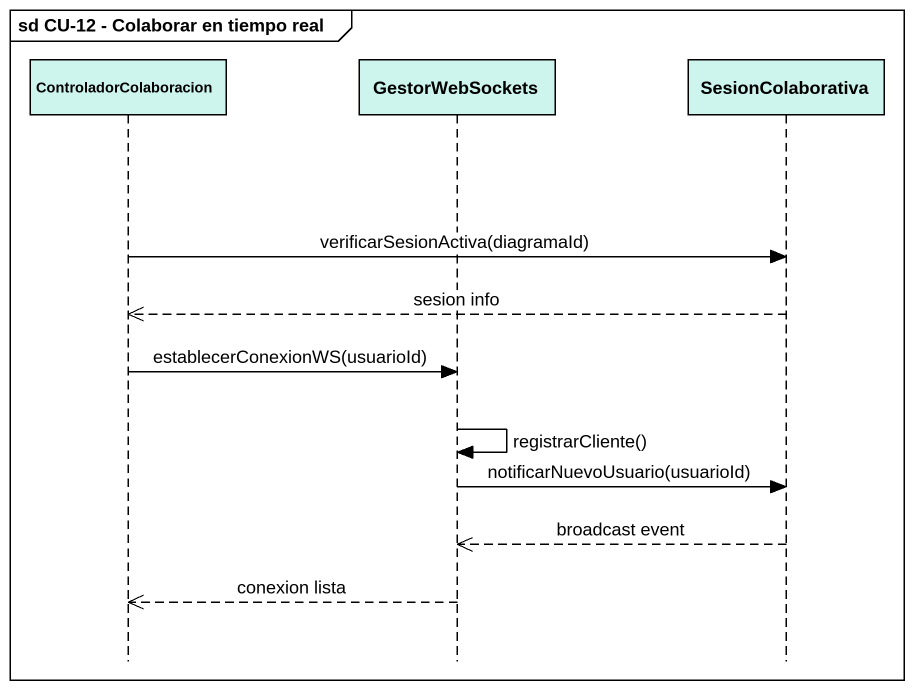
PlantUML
@startuml
mainframe sd CU-12 - Colaborar en tiempo real
hide footbox
participant ControladorColaboracion #CDF5EE
participant GestorWebSockets #CDF5EE
participant SesionColaborativa #CDF5EE

ControladorColaboracion -> SesionColaborativa : verificarSesionActiva(diagramaId)
SesionColaborativa -->> ControladorColaboracion : sesion info
ControladorColaboracion -> GestorWebSockets : establecerConexionWS(usuarioId)
GestorWebSockets -> GestorWebSockets : registrarCliente()
GestorWebSockets -> SesionColaborativa : notificarNuevoUsuario(usuarioId)
SesionColaborativa -->> GestorWebSockets : broadcast event
GestorWebSockets -->> ControladorColaboracion : conexion lista
@enduml
